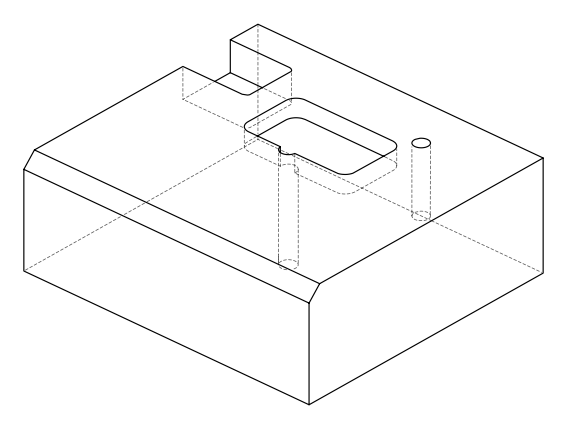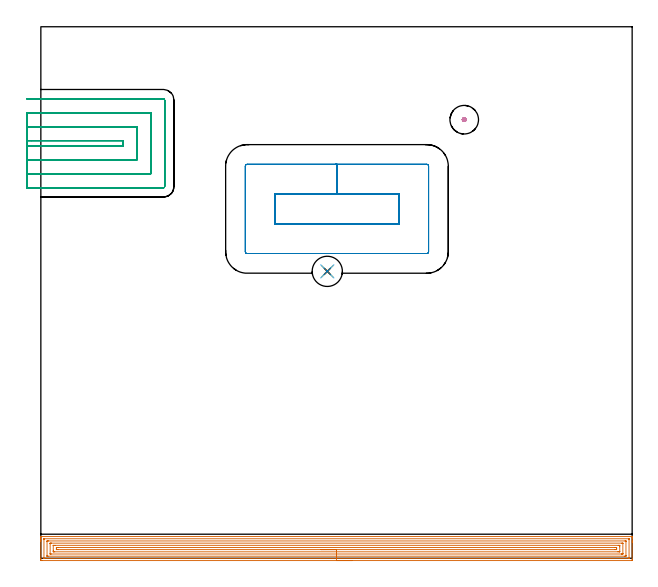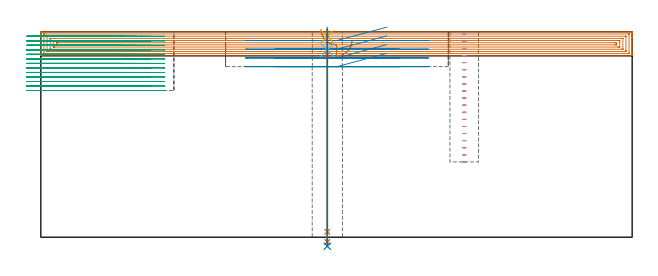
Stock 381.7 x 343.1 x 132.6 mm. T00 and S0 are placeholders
(PLAN: 8 operations, 7 tool changes, 50.1 min)
(1 AREA_MILL | FG_CHAMFER_SURFACE | UGT0205_001 | 18.58 min | 45851 mm3)
(2 MILL_RECTANGULAR_POCKET | POCKET_RECTANGULAR_STRAIGHT | UGT0201_109 | Follow Part, ap 6.35, ae 75% | 5.1 min | 264660 mm3)
(3 MILL_SLOT | SLOT_PARTIAL_RECTANGULAR | NXT0201_011 | Follow Part, ap 3, ae 75% | 24.26 min | 225522 mm3)
(4 MILL_BLIND_HOLE_FROM_SOLID_MATERIAL | STEP1POCKET | NXT0201_012 | Spiral | 0.88 min | 22335 mm3)
(5 SPOT_DRILL | STEP1HOLE | NXT0321_9005460120000 | 0.05 min | 68 mm3)
(6 DRILL_BLIND_HOLE_INTO_CENTER | STEP1HOLE | UGT0301_198 | 0.06 min | 127 mm3)
(7 GUN_DRILL_THROUGH_HOLE | STEP1HOLE | UGT0307_003 | 0.63 min | 4334 mm3)
(8 SPADE_DRILL_TO_ENLARGE_THROUGH_HOLE | STEP1HOLE | UGT0306_010 | 0.56 min | 31153 mm3)
(TOOL UGT0205_001 | Chamfer Mill 20 x 3 x 45 deg. | D20 FL50 Z2)
(TOOL UGT0201_109 | End Mill 25.4 mm | D25.4 FL25 Z2)
(TOOL NXT0201_011 | ENDMILL 12mm [2P460-1200-NA 1630] | D12 FL38 Z6)
(TOOL NXT0201_012 | ENDMILL 16mm [2P460-1600-NA 1630] | D16 FL38 Z6)
(TOOL NXT0321_9005460120000 | NC Spot Drill, 142deg, 12mm, Carbide, Uncoated | D12 PA142 FL30 Z2)
(TOOL UGT0301_198 | Twist Drill 7.9 mm | D7.9 PA118 FL73 Z2)
(TOOL UGT0307_003 | Gun Drill 7 mm | D7 PA130 FL24 Z1)
(TOOL UGT0306_010 | Spade Drill 19.5mm | D19.5 PA132 FL10 Z2)
(OP 1 AREA_MILL)
G17 G21 G94 G90
T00 M6
G54
G17 G0 G90 X200.85 Y-1.5 S1061 M3
G43 Z142.6 H0
Z127.1
G94 G1 X200.812 Z126.228 F250.
X200.698 Z125.364
X200.509 Z124.512
X200.247 Z123.68
X199.913 Z122.874
X199.51 Z122.1
X199.042 Z121.364
X198.51 Z120.672
X197.921 Z120.029
X197.278 Z119.44
X196.586 Z118.908
X195.85 Z118.44
X195.076 Z118.037
X194.27 Z117.703
X193.438 Z117.441
X192.587 Z117.252
X191.722 Z117.138
X190.85 Z117.1
X0.615
X0.012 Y-1.494 Z117.103
X0.007 Y-1.492 Z117.106
X0.003 Y-0.891 Z117.706
X0. Y-0.277 Z118.32
Y10.713 Z129.308
Y11.27 Z129.867
Y11.606 Z130.202
Y12.162 Z130.759
Y12.499 Z131.094
Y13.171 Z131.771
Y13.541 Z132.141
X0.003 Y13.94 Z132.531
X0.005 Y13.972 Z132.563
X0.01 Y13.997 Z132.588
X0.168 Y14. Z132.6
X381.532
X381.69 Y13.997 Z132.588
X381.693 Y13.941 Z132.533
X381.7 Y13.541 Z132.141
Y13.171 Z131.771
Y12.499 Z131.094
Y11.27 Z129.867
Y10.713 Z129.308
Y10.099 Z128.694
Y-0.891 Z117.706
X381.698 Y-1.172 Z117.425
X381.69 Y-1.492 Z117.106
X381.37 Y-1.499 Z117.099
X190.85 Y-1.5 Z117.1
Y-0.086 Z118.514
X2.314 Y-0.085 Z118.515
X2.14 Y-0.083 Z118.517
X2.025 Y-0.079 Z118.521
X2.008 Y-0.076 Z118.524
X2.005 Y-0.072 Z118.528
X2.002 Y-0.056 Z118.544
X2.001 Y0.001 Z118.601
X2. Y0.402 Z119.002
Y12.007 Z130.607
X2.002 Y12.499 Z131.099
X2.004 Y12.549 Z131.149
X2.008 Y12.572 Z131.172
X2.01 Y12.579 Z131.179
X2.053 Y12.581 Z131.181
X2.227 Y12.585 Z131.185
X2.314 Y12.586 Z131.186
X2.401
X379.386 Y12.585 Z131.185
X379.56 Y12.583 Z131.183
X379.675 Y12.579 Z131.179
X379.692 Y12.576 Z131.176
X379.695 Y12.572 Z131.172
X379.698 Y12.556 Z131.156
X379.699 Y12.499 Z131.099
X379.7 Y12.098 Z130.698
Y0.493 Z119.093
X379.699 Y0.001 Z118.601
X379.696 Y-0.049 Z118.551
X379.692 Y-0.072 Z118.528
X379.69 Y-0.079 Z118.521
X379.647 Y-0.081 Z118.519
X379.473 Y-0.085 Z118.515
X379.386 Y-0.086 Z118.514
X379.299
X190.85
Y1.328 Z119.928
X4.646 Y1.329 Z119.929
X4.187 Y1.331 Z119.931
X4.036 Y1.333 Z119.933
X4.017 Y1.335 Z119.935
X4.01 Y1.375 Z119.975
X4.004 Y1.475 Z120.075
X4.001 Y1.599 Z120.199
Y10.713 Z129.313
X4.002 Y10.899 Z129.499
X4.01 Y11.087 Z129.687
X4.024 Y11.165 Z129.765
X4.073 Y11.167 Z129.767
X4.187 Y11.169 Z129.769
X4.622 Y11.171 Z129.771
X5.08
X377.055
X377.513 Y11.169 Z129.769
X377.664 Y11.167 Z129.767
X377.683 Y11.165 Z129.765
X377.69 Y11.124 Z129.724
X377.696 Y11.025 Z129.625
X377.699 Y10.901 Z129.501
Y1.787 Z120.387
X377.698 Y1.601 Z120.201
X377.69 Y1.413 Z120.013
X377.676 Y1.335 Z119.935
X377.627 Y1.333 Z119.933
X377.513 Y1.33 Z119.93
X377.078 Y1.329 Z119.929
X376.62 Y1.328 Z119.928
X190.85
Y2.743 Z121.343
X6.803
X6.033 Y2.748 Z121.348
X6.016 Y2.749 Z121.349
X6.01 Y2.762 Z121.362
X6.005 Y2.813 Z121.413
X6.001 Y2.917 Z121.517
X6. Y9.361 Z127.961
X6.001 Y9.578 Z128.178
X6.005 Y9.686 Z128.286
X6.01 Y9.738 Z128.338
X6.017 Y9.751 Z128.351
X6.041 Y9.753 Z128.353
X6.867 Y9.757 Z128.357
X6.93
X374.897
X375.667 Y9.752 Z128.352
X375.684 Y9.751 Z128.351
X375.69 Y9.738 Z128.338
X375.695 Y9.687 Z128.287
X375.699 Y9.583 Z128.183
X375.7 Y3.139 Z121.739
X375.699 Y2.922 Z121.522
X375.695 Y2.814 Z121.414
X375.69 Y2.762 Z121.362
X375.683 Y2.749 Z121.349
X375.659 Y2.747 Z121.347
X374.833 Y2.743 Z121.343
X374.77
X190.85
Y4.157 Z122.757
X8.961
X8.653 Y4.158 Z122.758
X8.063 Y4.161 Z122.761
X8.023 Y4.164 Z122.764
X8.01 Y4.173 Z122.773
X8.004 Y4.221 Z122.821
X8.002 Y4.465 Z123.065
X8. Y5.117 Z123.717
X8.001 Y8.198 Z126.798
X8.003 Y8.28 Z126.88
X8.007 Y8.32 Z126.92
X8.009 Y8.335 Z126.935
X8.038 Y8.336 Z126.936
X8.347 Y8.341 Z126.941
X8.653 Y8.342 Z126.942
X9.238 Y8.343 Z126.943
X372.739
X373.047 Y8.342 Z126.942
X373.637 Y8.339 Z126.939
X373.677 Y8.336 Z126.936
X373.69 Y8.327 Z126.927
X373.696 Y8.279 Z126.879
X373.699 Y8.035 Z126.635
X373.7 Y7.383 Z125.983
X373.699 Y4.301 Z122.901
X373.697 Y4.22 Z122.82
X373.694 Y4.18 Z122.78
X373.691 Y4.165 Z122.765
X373.662 Y4.164 Z122.764
X373.353 Y4.159 Z122.759
X373.047 Y4.157 Z122.757
X372.462
X190.85
Y5.571 Z124.171
X11.118
X10.439 Y5.572 Z124.172
X10.223 Y5.574 Z124.174
X10.072 Y5.578 Z124.178
X10.01 Y5.583 Z124.183
X10.007 Y5.619 Z124.219
X10.002 Y5.794 Z124.394
X10.001 Y6.25 Z124.85
X10.003 Y6.685 Z125.285
X10.01 Y6.835 Z125.435
X10.024 Y6.922 Z125.522
X10.1 Y6.924 Z125.524
X10.439 Y6.927 Z125.527
X10.654 Y6.928 Z125.528
X11.332 Y6.929 Z125.529
X370.582
X371.261 Y6.928 Z125.528
X371.478 Y6.926 Z125.526
X371.628 Y6.922 Z125.522
X371.69 Y6.917 Z125.517
X371.693 Y6.881 Z125.481
X371.698 Y6.705 Z125.305
X371.699 Y6.25 Z124.85
X371.697 Y5.814 Z124.414
X371.69 Y5.665 Z124.265
X371.676 Y5.578 Z124.178
X371.6 Y5.576 Z124.176
X371.261 Y5.573 Z124.173
X371.047 Y5.571 Z124.171
X370.368
X190.85
X189.978 Z124.209
X189.114 Z124.323
X188.262 Z124.512
X187.43 Z124.774
X186.624 Z125.108
X185.85 Z125.511
X185.114 Z125.98
X184.422 Z126.511
X183.779 Z127.1
X183.19 Z127.743
X182.659 Z128.435
X182.19 Z129.171
X181.787 Z129.945
X181.453 Z130.751
X181.191 Z131.583
X181.002 Z132.435
X180.888 Z133.3
X180.85 Z134.171
G0 Z142.6
M5
M2
(OP 2 MILL_RECTANGULAR_POCKET)
G17 G21 G94 G90
T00 M6
G54
G17 G0 G90 X223.339 Y235.25 S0 M3
G43 Z142.6 H0
Z135.6
G94 G1 X191.15 Z126.975 F250.
X151.05 F500.
Y215.75
X175.226
X231.25
Y235.25
X191.15
Y254.3
X133.2
G3 X132. Y253.1 R1.2
G1 Y197.9
G3 X133.2 Y196.7 R1.2
G1 X249.1
G3 X250.3 Y197.9 R1.2
G1 Y253.1
G3 X249.1 Y254.3 R1.2
G1 X191.15
X190.15
G0 X223.339 Y235.25 Z129.975
G1 X191.15 Z121.35 F250.
X151.05 F500.
Y215.75
X231.25
Y235.25
X191.15
Y254.3
X133.2
G3 X132. Y253.1 R1.2
G1 Y197.9
G3 X133.2 Y196.7 R1.2
G1 X249.1
G3 X250.3 Y197.9 R1.2
G1 Y253.1
G3 X249.1 Y254.3 R1.2
G1 X191.15
X190.15
G0 X223.339 Y235.25 Z124.35
G1 X191.15 Z115.725 F250.
X151.05 F500.
Y215.75
X231.25
Y235.25
X191.15
Y254.3
X133.2
G3 X132. Y253.1 R1.2
G1 Y197.9
G3 X133.2 Y196.7 R1.2
G1 X249.1
G3 X250.3 Y197.9 R1.2
G1 Y253.1
G3 X249.1 Y254.3 R1.2
G1 X191.15
X190.15
G0 X223.339 Y235.25 Z118.725
G1 X191.15 Z110.1 F250.
X151.05 F500.
Y215.75
X231.25
Y235.25
X191.15
Y254.3
X133.2
G3 X132. Y253.1 R1.2
G1 Y197.9
G3 X133.2 Y196.7 R1.2
G1 X249.1
G3 X250.3 Y197.9 R1.2
G1 Y253.1
G3 X249.1 Y254.3 R1.2
G1 X191.15
X190.15
G0 Z142.6
M5
M2
(OP 3 MILL_SLOT)
G17 G21 G94 G90
T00 M6
G54
G17 G0 G90 X-9. Y266.1 S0 M3
G43 Z142.6 H1
Z129.685
G94 G1 X-6. F250.
X52.9 F500.
Y269.6
X-6.
X-9. F250.
Y257.1
X-6.
X61.9 F500.
Y278.6
X-6.
X-9. F250.
Y248.1
X-6.
X70.9 F500.
Y287.6
X-6.
X-9. F250.
Y239.1
X-6.
X79. F500.
G3 X79.9 Y240. R0.9
G1 Y295.7
G3 X79. Y296.6 R0.9
G1 X-6.
X-9. F250.
G0 Y266.1 Z126.769
G1 X-6.
X52.9 F500.
Y269.6
X-6.
X-9. F250.
Y257.1
X-6.
X61.9 F500.
Y278.6
X-6.
X-9. F250.
Y248.1
X-6.
X70.9 F500.
Y287.6
X-6.
X-9. F250.
Y239.1
X-6.
X79. F500.
G3 X79.9 Y240. R0.9
G1 Y295.7
G3 X79. Y296.6 R0.9
G1 X-6.
X-9. F250.
G0 Y266.1 Z123.854
G1 X-6.
X52.9 F500.
Y269.6
X-6.
X-9. F250.
Y257.1
X-6.
X61.9 F500.
Y278.6
X-6.
X-9. F250.
Y248.1
X-6.
X70.9 F500.
Y287.6
X-6.
X-9. F250.
Y239.1
X-6.
X79. F500.
G3 X79.9 Y240. R0.9
G1 Y295.7
G3 X79. Y296.6 R0.9
G1 X-6.
X-9. F250.
G0 Y266.1 Z120.938
G1 X-6.
X52.9 F500.
Y269.6
X-6.
X-9. F250.
Y257.1
X-6.
X61.9 F500.
Y278.6
X-6.
X-9. F250.
Y248.1
X-6.
X70.9 F500.
Y287.6
X-6.
X-9. F250.
Y239.1
X-6.
X79. F500.
G3 X79.9 Y240. R0.9
G1 Y295.7
G3 X79. Y296.6 R0.9
G1 X-6.
X-9. F250.
G0 Y266.1 Z118.023
G1 X-6.
X52.9 F500.
Y269.6
X-6.
X-9. F250.
Y257.1
X-6.
X61.9 F500.
Y278.6
X-6.
X-9. F250.
Y248.1
X-6.
X70.9 F500.
Y287.6
X-6.
X-9. F250.
Y239.1
X-6.
X79. F500.
G3 X79.9 Y240. R0.9
G1 Y295.7
G3 X79. Y296.6 R0.9
G1 X-6.
X-9. F250.
G0 Y266.1 Z115.108
G1 X-6.
X52.9 F500.
Y269.6
X-6.
X-9. F250.
Y257.1
X-6.
X61.9 F500.
Y278.6
X-6.
X-9. F250.
Y248.1
X-6.
X70.9 F500.
Y287.6
X-6.
X-9. F250.
Y239.1
X-6.
X79. F500.
G3 X79.9 Y240. R0.9
G1 Y295.7
G3 X79. Y296.6 R0.9
G1 X-6.
X-9. F250.
G0 Y266.1 Z112.192
G1 X-6.
X52.9 F500.
Y269.6
X-6.
X-9. F250.
Y257.1
X-6.
X61.9 F500.
Y278.6
X-6.
X-9. F250.
Y248.1
X-6.
X70.9 F500.
Y287.6
X-6.
X-9. F250.
Y239.1
X-6.
X79. F500.
G3 X79.9 Y240. R0.9
G1 Y295.7
G3 X79. Y296.6 R0.9
G1 X-6.
X-9. F250.
G0 Y266.1 Z109.277
G1 X-6.
X52.9 F500.
Y269.6
X-6.
X-9. F250.
Y257.1
X-6.
X61.9 F500.
Y278.6
X-6.
X-9. F250.
Y248.1
X-6.
X70.9 F500.
Y287.6
X-6.
X-9. F250.
Y239.1
X-6.
X79. F500.
G3 X79.9 Y240. R0.9
G1 Y295.7
G3 X79. Y296.6 R0.9
G1 X-6.
X-9. F250.
G0 Y266.1 Z106.362
G1 X-6.
X52.9 F500.
Y269.6
X-6.
X-9. F250.
Y257.1
X-6.
X61.9 F500.
Y278.6
X-6.
X-9. F250.
Y248.1
X-6.
X70.9 F500.
Y287.6
X-6.
X-9. F250.
Y239.1
X-6.
X79. F500.
G3 X79.9 Y240. R0.9
G1 Y295.7
G3 X79. Y296.6 R0.9
G1 X-6.
X-9. F250.
G0 Y266.1 Z103.446
G1 X-6.
X52.9 F500.
Y269.6
X-6.
X-9. F250.
Y257.1
X-6.
X61.9 F500.
Y278.6
X-6.
X-9. F250.
Y248.1
X-6.
X70.9 F500.
Y287.6
X-6.
X-9. F250.
Y239.1
X-6.
X79. F500.
G3 X79.9 Y240. R0.9
G1 Y295.7
G3 X79. Y296.6 R0.9
G1 X-6.
X-9. F250.
G0 Y266.1 Z100.531
G1 X-6.
X52.9 F500.
Y269.6
X-6.
X-9. F250.
Y257.1
X-6.
X61.9 F500.
Y278.6
X-6.
X-9. F250.
Y248.1
X-6.
X70.9 F500.
Y287.6
X-6.
X-9. F250.
Y239.1
X-6.
X79. F500.
G3 X79.9 Y240. R0.9
G1 Y295.7
G3 X79. Y296.6 R0.9
G1 X-6.
X-9. F250.
G0 Y266.1 Z97.615
G1 X-6.
X52.9 F500.
Y269.6
X-6.
X-9. F250.
Y257.1
X-6.
X61.9 F500.
Y278.6
X-6.
X-9. F250.
Y248.1
X-6.
X70.9 F500.
Y287.6
X-6.
X-9. F250.
Y239.1
X-6.
X79. F500.
G3 X79.9 Y240. R0.9
G1 Y295.7
G3 X79. Y296.6 R0.9
G1 X-6.
X-9. F250.
G0 Y266.1 Z94.7
G1 X-6.
X52.9 F500.
Y269.6
X-6.
X-9. F250.
Y257.1
X-6.
X61.9 F500.
Y278.6
X-6.
X-9. F250.
Y248.1
X-6.
X70.9 F500.
Y287.6
X-6.
X-9. F250.
Y239.1
X-6.
X79. F500.
G3 X79.9 Y240. R0.9
G1 Y295.7
G3 X79. Y296.6 R0.9
G1 X-6.
X-9. F250.
G0 Z142.6
M5
M2
(OP 4 MILL_BLIND_HOLE_FROM_SOLID_MATERIAL)
G17 G21 G94 G90
T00 M6
G54
G17 G0 G90 X273.3 Y283.1 S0 M3
G43 Z142.6 H1
Z131.021
G94 G3 X273.9 Y283.7 R0.6 F250.
X273.3 Y284.3 R0.6
X272.1 Y283.1 R1.2
X273.3 Y284.3 R-1.2
X272.7 Y283.7 R0.6
X273.3 Y283.1 R0.6
G0 Z126.442
G3 X273.9 Y283.7 R0.6
X273.3 Y284.3 R0.6
X272.1 Y283.1 R1.2
X273.3 Y284.3 R-1.2
X272.7 Y283.7 R0.6
X273.3 Y283.1 R0.6
G0 Z121.863
G3 X273.9 Y283.7 R0.6
X273.3 Y284.3 R0.6
X272.1 Y283.1 R1.2
X273.3 Y284.3 R-1.2
X272.7 Y283.7 R0.6
X273.3 Y283.1 R0.6
G0 Z117.284
G3 X273.9 Y283.7 R0.6
X273.3 Y284.3 R0.6
X272.1 Y283.1 R1.2
X273.3 Y284.3 R-1.2
X272.7 Y283.7 R0.6
X273.3 Y283.1 R0.6
G0 Z112.705
G3 X273.9 Y283.7 R0.6
X273.3 Y284.3 R0.6
X272.1 Y283.1 R1.2
X273.3 Y284.3 R-1.2
X272.7 Y283.7 R0.6
X273.3 Y283.1 R0.6
G0 Z108.126
G3 X273.9 Y283.7 R0.6
X273.3 Y284.3 R0.6
X272.1 Y283.1 R1.2
X273.3 Y284.3 R-1.2
X272.7 Y283.7 R0.6
X273.3 Y283.1 R0.6
G0 Z103.547
G3 X273.9 Y283.7 R0.6
X273.3 Y284.3 R0.6
X272.1 Y283.1 R1.2
X273.3 Y284.3 R-1.2
X272.7 Y283.7 R0.6
X273.3 Y283.1 R0.6
G0 Z98.968
G3 X273.9 Y283.7 R0.6
X273.3 Y284.3 R0.6
X272.1 Y283.1 R1.2
X273.3 Y284.3 R-1.2
X272.7 Y283.7 R0.6
X273.3 Y283.1 R0.6
G0 Z94.389
G3 X273.9 Y283.7 R0.6
X273.3 Y284.3 R0.6
X272.1 Y283.1 R1.2
X273.3 Y284.3 R-1.2
X272.7 Y283.7 R0.6
X273.3 Y283.1 R0.6
G0 Z89.811
G3 X273.9 Y283.7 R0.6
X273.3 Y284.3 R0.6
X272.1 Y283.1 R1.2
X273.3 Y284.3 R-1.2
X272.7 Y283.7 R0.6
X273.3 Y283.1 R0.6
G0 Z85.232
G3 X273.9 Y283.7 R0.6
X273.3 Y284.3 R0.6
X272.1 Y283.1 R1.2
X273.3 Y284.3 R-1.2
X272.7 Y283.7 R0.6
X273.3 Y283.1 R0.6
G0 Z80.653
G3 X273.9 Y283.7 R0.6
X273.3 Y284.3 R0.6
X272.1 Y283.1 R1.2
X273.3 Y284.3 R-1.2
X272.7 Y283.7 R0.6
X273.3 Y283.1 R0.6
G0 Z76.074
G3 X273.9 Y283.7 R0.6
X273.3 Y284.3 R0.6
X272.1 Y283.1 R1.2
X273.3 Y284.3 R-1.2
X272.7 Y283.7 R0.6
X273.3 Y283.1 R0.6
G0 Z71.495
G3 X273.9 Y283.7 R0.6
X273.3 Y284.3 R0.6
X272.1 Y283.1 R1.2
X273.3 Y284.3 R-1.2
X272.7 Y283.7 R0.6
X273.3 Y283.1 R0.6
G0 Z66.916
G3 X273.9 Y283.7 R0.6
X273.3 Y284.3 R0.6
X272.1 Y283.1 R1.2
X273.3 Y284.3 R-1.2
X272.7 Y283.7 R0.6
X273.3 Y283.1 R0.6
G0 Z62.337
G3 X273.9 Y283.7 R0.6
X273.3 Y284.3 R0.6
X272.1 Y283.1 R1.2
X273.3 Y284.3 R-1.2
X272.7 Y283.7 R0.6
X273.3 Y283.1 R0.6
G0 Z57.758
G3 X273.9 Y283.7 R0.6
X273.3 Y284.3 R0.6
X272.1 Y283.1 R1.2
X273.3 Y284.3 R-1.2
X272.7 Y283.7 R0.6
X273.3 Y283.1 R0.6
G0 Z53.179
G3 X273.9 Y283.7 R0.6
X273.3 Y284.3 R0.6
X272.1 Y283.1 R1.2
X273.3 Y284.3 R-1.2
X272.7 Y283.7 R0.6
X273.3 Y283.1 R0.6
G0 Z48.6
G3 X273.9 Y283.7 R0.6
X273.3 Y284.3 R0.6
X272.1 Y283.1 R1.2
X273.3 Y284.3 R-1.2
X272.7 Y283.7 R0.6
X273.3 Y283.1 R0.6
G0 Z142.6
M5
M2
(OP 5 SPOT_DRILL)
G17 G21 G94 G90
T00 M6
G54
G17 G0 G90 X184.9 Y185.2 S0 M3
G43 Z142.6 H0
G94 G81 G98 Z129.6 F250. R135.6
G80
M5
M2
(OP 6 DRILL_BLIND_HOLE_INTO_CENTER)
G17 G21 G94 G90
T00 M6
G54
G17 G0 G90 X184.9 Y185.2 S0 M3
G43 Z142.6 H0
G94 G81 G98 Z120.75 F250. R134.6
G80
M5
M2
(OP 7 GUN_DRILL_THROUGH_HOLE)
G17 G21 G94 G90
T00 M6
G54
G17 G0 G90 X184.9 Y185.2 M8
G43 Z142.6 H0
Z133.091
S716 M3
G94 G1 Z117.721 F125. M26
G4 X.084
Z3.5 F250.
G4 X.084
Z-3.132 F125.
G4 X.084
M5
M9
G0 Z133.091
Z142.6
M2
(OP 8 SPADE_DRILL_TO_ENLARGE_THROUGH_HOLE)
G17 G21 G94 G90
T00 M6
G54
G17 G0 G90 X184.9 Y185.2 S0 M3
G43 Z142.6 H0
G94 G73 G98 Z-5.841 F250. Q17.305 R134.6
G80
M5
M2
